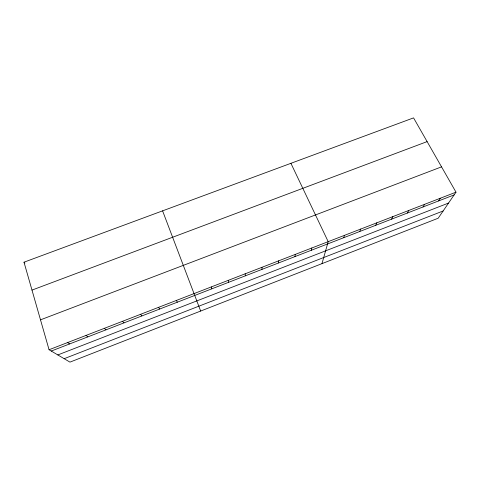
<?xml version="1.0" encoding="UTF-8"?>
<svg xmlns="http://www.w3.org/2000/svg" width="480" height="480" viewBox="0 0 480 480"><rect width="100%" height="100%" fill="white"/><g stroke="black" fill="none" stroke-linecap="round" stroke-linejoin="round"><path stroke-width="0.72" d="M261.984 269.382L261.99 267.294M278.52 262.974L278.688 260.826M294.96 256.602L295.29 254.4M311.298 250.266L311.79 248.01M321.978 263.64L328.194 241.656L290.916 163.314M343.692 237.714L344.502 235.344M359.742 231.492L360.714 229.068M375.702 225.306L376.83 222.828M391.572 219.156L392.85 216.624M407.346 213.042L408.774 210.456M423.03 206.964L424.608 204.324M438.624 200.922L440.352 198.228M456 192.168L438.174 218.232L69.954 362.124L49.068 349.74L24 262.194L413.562 117.876L456 192.168L49.068 349.74M64.17 358.692L443.136 210.978M51.276 351.048L454.128 194.91M57.828 354.936L448.554 203.058M40.506 319.842L441.54 166.86M31.992 290.1L427.116 141.612M67.614 342.558L69.624 343.938M86.04 335.424L87.852 336.87M24 262.194L24.936 263.04M104.346 328.332L105.966 329.85M122.538 321.288L123.966 322.878M140.616 314.292L141.858 315.942M158.58 307.332L159.63 309.054M176.43 300.426L177.294 302.208M162.588 210.852L200.664 311.046M211.278 286.932L211.788 288.84M228.282 280.344L228.618 282.312M245.184 273.798L245.352 275.826"/></g></svg>
